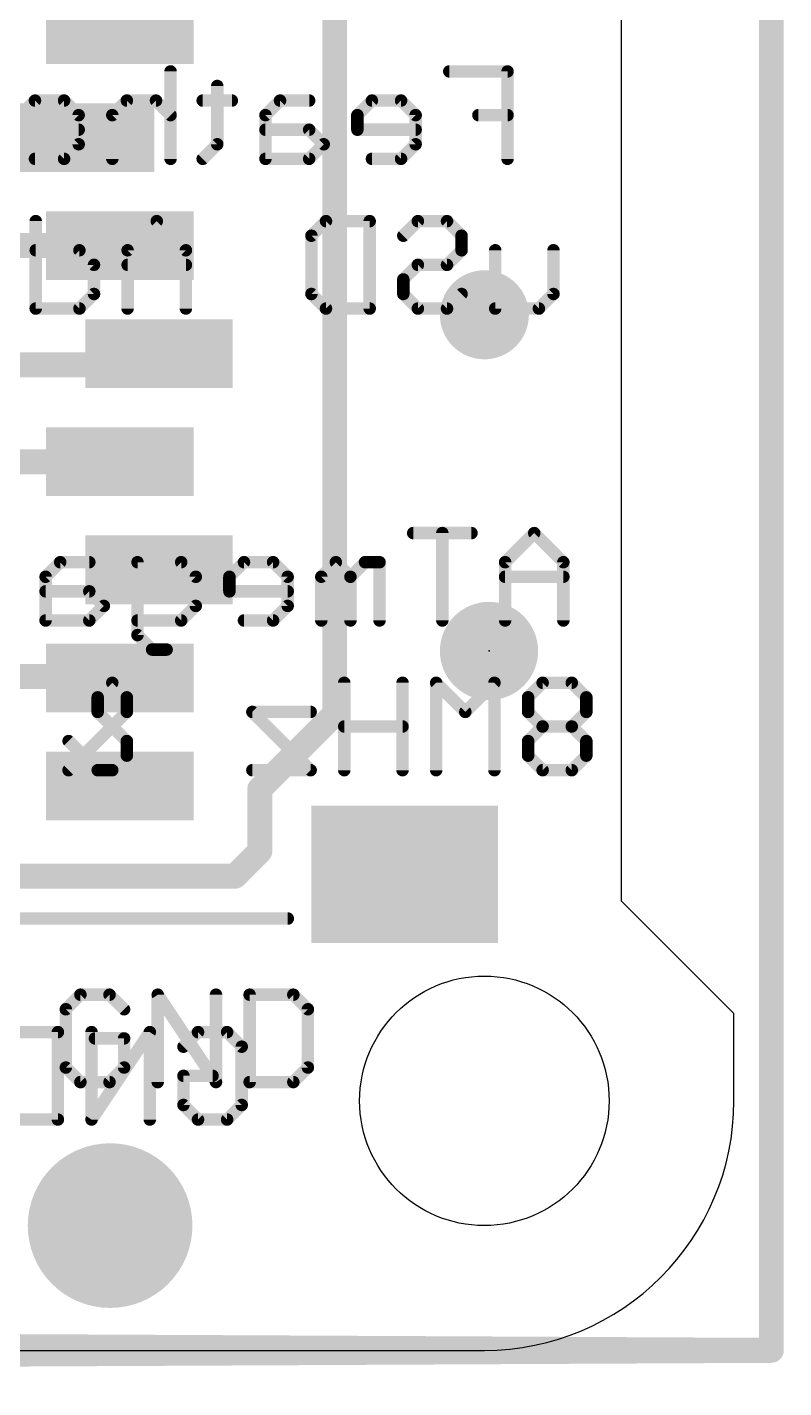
# Model space of a CAD drawing. Extents: x -0.4 to 51.3, y -0.4 to 23.4.
# Drawn here: x 43.61 to 51.31, y -0.38 to 13.47 of the extents above; entities that cross this region are included whole.
import ezdxf

# ---------------------------------------------------------------- set-up
doc = ezdxf.new("R2010")
doc.units = 0
for name, color, linetype in [('1', 12, 'CONTINUOUS'), ('16', 132, 'CONTINUOUS'), ('17', 110, 'CONTINUOUS'), ('18', 110, 'CONTINUOUS'), ('20', 53, 'CONTINUOUS'), ('21', 40, 'CONTINUOUS'), ('22', 6, 'CONTINUOUS'), ('23', 40, 'CONTINUOUS')]:
    doc.layers.add(name, color=color, linetype=linetype)

# ---------------------------------------------------------------- blocks, each defined once
blk = doc.blocks.new('ROUNDP')
at = {"const_width": 0.5}
blk.add_lwpolyline([(0, -0.25, 1), (0, 0.25, 1), (0, -0.25)], format="xyb", dxfattribs=at)
blk = doc.blocks.new('PIE')
at = {"const_width": 0.5}
blk.add_lwpolyline([(0, -0.25, 1), (0, 0.25, 1), (0, -0.25)], format="xyb", dxfattribs=at)
blk = doc.blocks.new('RECT')
blk.add_solid([(-0.5, -0.5), (0.5, -0.5), (-0.5, 0.5), (0.5, 0.5)])
blk = doc.blocks.new('ROUNDV')
at = {"const_width": 0.5}
blk.add_lwpolyline([(0, -0.25, 1), (0, 0.25, 1), (0, -0.25)], format="xyb", dxfattribs=at)

msp = doc.modelspace()

# ---------------------------------------------------------------- linework, layer by layer
at = {"layer": '1', "const_width": 0.254}
for points in [[(51.181, 0), (51.181, 22.86)], [(46.736, 6.477), (46.736, 13.716)], [(44.149, 12.319), (44.149, 12.345)], [(42.037, 12.319), (44.149, 12.319)], [(39.439, 11.245), (44.549, 11.245)], [(44.949, 10.033), (44.949, 10.145)], [(37.338, 10.033), (44.949, 10.033)], [(38.636, 9.045), (44.549, 9.045)], [(41.021, 6.858), (44.536, 6.858)], [(44.536, 6.858), (44.549, 6.845)], [(45.974, 5.715), (46.736, 6.477)], [(45.974, 5.08), (45.974, 5.715)], [(45.72, 4.826), (45.974, 5.08)], [(38.989, 4.826), (45.72, 4.826)], [(-0.254, -0.254), (51.181, 0)]]:
    msp.add_lwpolyline(points, dxfattribs=at)
at = {"layer": '1', "const_width": 0.127}
for points in [[(44.2125, 12.345, 1), (44.0855, 12.345)], [(44.0855, 12.319, 1), (44.2125, 12.319)], [(44.149, 12.2555, 1), (44.149, 12.3825)], [(44.549, 11.1815, 1), (44.549, 11.3085)], [(45.0125, 10.145, 1), (44.8855, 10.145)], [(44.949, 9.9695, 1), (44.949, 10.0965)], [(44.8855, 10.033, 1), (45.0125, 10.033)], [(44.549, 8.9815, 1), (44.549, 9.1085)], [(44.5809, 6.9029, 1), (44.4911, 6.8131)], [(44.5041, 6.8001, 1), (44.5939, 6.8899)], [(44.536, 6.7945, 1), (44.536, 6.9215)], [(46.6725, 6.477, 1), (46.7995, 6.477)], [(46.7809, 6.4321, 1), (46.6911, 6.5219)], [(46.0375, 5.715, 1), (45.9105, 5.715)], [(45.9291, 5.7599, 1), (46.0189, 5.6701)], [(45.9105, 5.08, 1), (46.0375, 5.08)], [(46.0189, 5.0351, 1), (45.9291, 5.1249)], [(45.6751, 4.8709, 1), (45.7649, 4.7811)], [(45.72, 4.7625, 1), (45.72, 4.8895)], [(51.1175, 0, 1), (51.2445, 0)], [(51.1813, -0.0635, 1), (51.1807, 0.0635)]]:
    msp.add_lwpolyline(points, format="xyb", dxfattribs=at)
at = {"layer": '16', "const_width": 0.254}
for points in [[(51.181, 0), (51.181, 22.86)], [(-0.127, 0.254), (51.181, 0)]]:
    msp.add_lwpolyline(points, dxfattribs=at)
at = {"layer": '16', "const_width": 0.127}
for points in [[(51.1175, 0, 1), (51.2445, 0)], [(51.1807, -0.0635, 1), (51.1813, 0.0635)]]:
    msp.add_lwpolyline(points, format="xyb", dxfattribs=at)
at = {"layer": '20'}
for p, q in [((49.657, 4.572), (49.657, 15.621)), ((50.8, 3.429), (49.657, 4.572)), ((50.8, 2.54), (50.8, 3.429)), ((2.54, 0), (48.26, 0))]:
    msp.add_line(p, q, dxfattribs=at)
msp.add_circle((48.26, 2.54), 1.27, dxfattribs=at)
msp.add_arc((48.26, 2.54), 2.54, 270, 0, dxfattribs=at)
at = {"layer": '21', "const_width": 0.127}
for points in [[(34.309, 4.395), (46.259, 4.395)], [(44.1475, 3.6203), (43.9992, 3.472)], [(44.4441, 3.6203), (44.1475, 3.6203)], [(44.5924, 3.472), (44.4441, 3.6203)], [(44.9347, 2.7305), (44.9347, 3.6203)], [(44.9347, 3.6203), (45.5279, 2.7305)], [(45.5279, 2.7305), (45.5279, 3.6203)], [(45.8703, 3.6203), (45.8703, 2.7305)], [(46.3151, 3.6203), (45.8703, 3.6203)], [(46.4634, 3.472), (46.3151, 3.6203)], [(43.9992, 3.472), (43.9992, 2.8788)], [(46.4634, 2.8788), (46.4634, 3.472)], [(44.5924, 3.1754), (44.2958, 3.1754)], [(44.5924, 2.8788), (44.5924, 3.1754)], [(43.9992, 2.8788), (44.1475, 2.7305)], [(44.4441, 2.7305), (44.5924, 2.8788)], [(46.3151, 2.7305), (46.4634, 2.8788)], [(44.1475, 2.7305), (44.4441, 2.7305)], [(45.8703, 2.7305), (46.3151, 2.7305)]]:
    msp.add_lwpolyline(points, dxfattribs=at)
at = {"layer": '21', "const_width": 0.0635}
for points in [[(46.259, 4.3633, 1), (46.259, 4.4268)], [(44.1475, 3.652, 1), (44.1475, 3.5885)], [(44.17, 3.5978, 1), (44.1251, 3.6427)], [(44.4666, 3.6427, 1), (44.4216, 3.5978)], [(44.4441, 3.5885, 1), (44.4441, 3.652)], [(44.9665, 3.6203, 1), (44.903, 3.6203)], [(44.9612, 3.6379, 1), (44.9083, 3.6026)], [(45.5597, 3.6203, 1), (45.4962, 3.6203)], [(45.902, 3.6203, 1), (45.8385, 3.6203)], [(45.8703, 3.652, 1), (45.8703, 3.5885)], [(46.3376, 3.6427, 1), (46.2927, 3.5978)], [(46.3151, 3.5885, 1), (46.3151, 3.652)], [(44.031, 3.472, 1), (43.9675, 3.472)], [(43.9768, 3.4944, 1), (44.0217, 3.4495)], [(44.5699, 3.4495, 1), (44.6148, 3.4944)], [(46.4952, 3.472, 1), (46.4317, 3.472)], [(46.441, 3.4495, 1), (46.4859, 3.4944)], [(44.2958, 3.2071, 1), (44.2958, 3.1436)], [(44.6241, 3.1754, 1), (44.5606, 3.1754)], [(44.5924, 3.1436, 1), (44.5924, 3.2071)], [(43.9675, 2.8788, 1), (44.031, 2.8788)], [(44.0217, 2.9012, 1), (43.9768, 2.8563)], [(44.5606, 2.8788, 1), (44.6241, 2.8788)], [(44.6148, 2.8563, 1), (44.5699, 2.9012)], [(46.4317, 2.8788, 1), (46.4952, 2.8788)], [(46.4859, 2.8563, 1), (46.441, 2.9012)], [(44.1475, 2.7623, 1), (44.1475, 2.6987)], [(44.1251, 2.708, 1), (44.17, 2.753)], [(44.4216, 2.753, 1), (44.4666, 2.708)], [(44.4441, 2.6987, 1), (44.4441, 2.7623)], [(45.5015, 2.7129, 1), (45.5543, 2.7481)], [(45.8703, 2.7623, 1), (45.8703, 2.6987)], [(46.2927, 2.753, 1), (46.3376, 2.708)], [(46.3151, 2.6987, 1), (46.3151, 2.7623)], [(44.903, 2.7305, 1), (44.9665, 2.7305)], [(45.4962, 2.7305, 1), (45.5597, 2.7305)], [(45.8385, 2.7305, 1), (45.902, 2.7305)]]:
    msp.add_lwpolyline(points, format="xyb", dxfattribs=at)
at = {"layer": '22', "const_width": 0.127}
for points in [[(45.0655, 13.0183), (45.0655, 12.1285)], [(48.4957, 13.0183), (47.9026, 13.0183)], [(48.4957, 12.1285), (48.4957, 13.0183)], [(45.5409, 12.87), (45.5409, 12.2768)], [(43.6851, 12.7217), (43.5368, 12.5734)], [(43.9817, 12.7217), (43.6851, 12.7217)], [(44.13, 12.5734), (43.9817, 12.7217)], [(44.6206, 12.7217), (44.4723, 12.5734)], [(44.9172, 12.7217), (44.6206, 12.7217)], [(45.0655, 12.5734), (44.9172, 12.7217)], [(45.6892, 12.7217), (45.3926, 12.7217)], [(46.1798, 12.7217), (46.0315, 12.5734)], [(46.4764, 12.7217), (46.1798, 12.7217)], [(47.1153, 12.7217), (46.967, 12.5734)], [(47.4119, 12.7217), (47.1153, 12.7217)], [(47.5602, 12.5734), (47.4119, 12.7217)], [(44.13, 12.2768), (44.13, 12.5734)], [(44.4723, 12.5734), (44.4723, 12.1285)], [(46.0315, 12.5734), (46.0315, 12.1285)], [(46.967, 12.5734), (46.967, 12.4251)], [(47.5602, 12.2768), (47.5602, 12.5734)], [(48.4957, 12.5734), (48.1992, 12.5734)], [(43.5368, 12.4251), (44.13, 12.4251)], [(46.4764, 12.4251), (46.0315, 12.4251)], [(46.6247, 12.2768), (46.4764, 12.4251)], [(46.967, 12.4251), (47.5602, 12.4251)], [(43.9817, 12.1285), (44.13, 12.2768)], [(45.5409, 12.2768), (45.3926, 12.1285)], [(46.4764, 12.1285), (46.6247, 12.2768)], [(47.4119, 12.1285), (47.5602, 12.2768)], [(43.6851, 12.1285), (43.9817, 12.1285)], [(46.0315, 12.1285), (46.4764, 12.1285)], [(47.1153, 12.1285), (47.4119, 12.1285)], [(43.6927, 11.4943), (43.6927, 10.6045)], [(44.9248, 11.4943), (44.6283, 11.1977)], [(45.2214, 11.1977), (44.9248, 11.4943)], [(46.4993, 11.346), (46.6476, 11.4943)], [(46.6476, 11.4943), (47.0925, 11.4943)], [(47.0925, 11.4943), (47.0925, 10.6045)], [(47.4348, 11.346), (47.5831, 11.4943)], [(47.5831, 11.4943), (47.8797, 11.4943)], [(47.8797, 11.4943), (48.028, 11.346)], [(46.4993, 10.7528), (46.4993, 11.346)], [(48.028, 11.346), (48.028, 11.1977)], [(44.1376, 11.1977), (43.6927, 11.1977)], [(44.2859, 11.0494), (44.1376, 11.1977)], [(44.6283, 11.1977), (44.6283, 10.6045)], [(45.2214, 10.6045), (45.2214, 11.1977)], [(48.028, 11.1977), (47.8797, 11.0494)], [(48.3703, 10.6045), (48.3703, 11.1977)], [(48.9635, 11.1977), (48.9635, 10.7528)], [(44.2859, 10.7528), (44.2859, 11.0494)], [(45.2214, 11.0494), (44.6283, 11.0494)], [(47.5831, 11.0494), (47.4348, 10.9011)], [(47.8797, 11.0494), (47.5831, 11.0494)], [(47.4348, 10.9011), (47.4348, 10.7528)], [(44.1376, 10.6045), (44.2859, 10.7528)], [(46.6476, 10.6045), (46.4993, 10.7528)], [(47.4348, 10.7528), (47.5831, 10.6045)], [(47.8797, 10.6045), (48.028, 10.7528)], [(48.9635, 10.7528), (48.8152, 10.6045)], [(43.6927, 10.6045), (44.1376, 10.6045)], [(47.0925, 10.6045), (46.6476, 10.6045)], [(47.5831, 10.6045), (47.8797, 10.6045)], [(48.8152, 10.6045), (48.3703, 10.6045)], [(48.1286, 8.3193), (47.5354, 8.3193)], [(47.832, 7.4295), (47.832, 8.3193)], [(48.7675, 8.3193), (48.4709, 8.0227)], [(49.0641, 8.0227), (48.7675, 8.3193)], [(43.9416, 8.0227), (43.7933, 7.8744)], [(44.2382, 8.0227), (43.9416, 8.0227)], [(44.7289, 7.2812), (44.7289, 8.0227)], [(44.7289, 8.0227), (45.1737, 8.0227)], [(45.1737, 8.0227), (45.322, 7.8744)], [(45.8127, 8.0227), (45.6644, 7.8744)], [(46.1093, 8.0227), (45.8127, 8.0227)], [(46.2575, 7.8744), (46.1093, 8.0227)], [(46.7482, 8.0227), (46.5999, 7.8744)], [(46.8965, 7.8744), (46.7482, 8.0227)], [(47.0448, 8.0227), (46.8965, 7.8744)], [(47.1931, 8.0227), (47.0448, 8.0227)], [(47.1931, 7.4295), (47.1931, 8.0227)], [(48.4709, 8.0227), (48.4709, 7.4295)], [(49.0641, 7.4295), (49.0641, 8.0227)], [(43.7933, 7.8744), (43.7933, 7.4295)], [(45.322, 7.8744), (45.322, 7.5778)], [(45.6644, 7.8744), (45.6644, 7.7261)], [(46.2575, 7.5778), (46.2575, 7.8744)], [(46.5999, 7.8744), (46.5999, 7.4295)], [(46.8965, 7.8744), (46.8965, 7.4295)], [(49.0641, 7.8744), (48.4709, 7.8744)], [(44.2382, 7.7261), (43.7933, 7.7261)], [(44.3865, 7.5778), (44.2382, 7.7261)], [(45.6644, 7.7261), (46.2575, 7.7261)], [(44.2382, 7.4295), (44.3865, 7.5778)], [(45.322, 7.5778), (45.1737, 7.4295)], [(46.1093, 7.4295), (46.2575, 7.5778)], [(43.7933, 7.4295), (44.2382, 7.4295)], [(45.1737, 7.4295), (44.7289, 7.4295)], [(45.8127, 7.4295), (46.1093, 7.4295)], [(44.8771, 7.1329), (44.7289, 7.2812)], [(45.0254, 7.1329), (44.8771, 7.1329)], [(44.3238, 6.647), (44.4721, 6.7953)], [(44.4721, 6.7953), (44.6204, 6.647)], [(46.8338, 6.7953), (46.8338, 5.9055)], [(47.4269, 5.9055), (47.4269, 6.7953)], [(48.0659, 6.4987), (47.7693, 6.7953)], [(47.7693, 6.7953), (47.7693, 5.9055)], [(48.3625, 6.7953), (48.0659, 6.4987)], [(48.3625, 5.9055), (48.3625, 6.7953)], [(48.8531, 6.7953), (48.7048, 6.647)], [(49.1497, 6.7953), (48.8531, 6.7953)], [(49.298, 6.647), (49.1497, 6.7953)], [(44.3238, 6.4987), (44.3238, 6.647)], [(44.6204, 6.647), (44.6204, 6.4987)], [(48.7048, 6.647), (48.7048, 6.4987)], [(49.298, 6.4987), (49.298, 6.647)], [(44.6204, 6.4987), (44.0272, 5.9055)], [(44.6204, 6.2021), (44.3238, 6.4987)], [(46.4914, 6.4987), (45.8982, 6.4987)], [(45.8982, 6.4987), (46.4914, 5.9055)], [(48.7048, 6.4987), (48.8531, 6.3504)], [(49.1497, 6.3504), (49.298, 6.4987)], [(47.4269, 6.3504), (46.8338, 6.3504)], [(48.8531, 6.3504), (48.7048, 6.2021)], [(49.1497, 6.3504), (48.8531, 6.3504)], [(49.298, 6.2021), (49.1497, 6.3504)], [(44.0272, 6.2021), (44.3238, 5.9055)], [(44.6204, 6.0538), (44.6204, 6.2021)], [(48.7048, 6.2021), (48.7048, 6.0538)], [(49.298, 6.0538), (49.298, 6.2021)], [(44.4721, 5.9055), (44.6204, 6.0538)], [(48.7048, 6.0538), (48.8531, 5.9055)], [(49.1497, 5.9055), (49.298, 6.0538)], [(44.3238, 5.9055), (44.4721, 5.9055)], [(46.4914, 5.9055), (45.8982, 5.9055)], [(48.8531, 5.9055), (49.1497, 5.9055)], [(43.4739, 3.2393), (43.9187, 3.2393)], [(43.9187, 3.2393), (43.9187, 2.3495)], [(44.8543, 3.2393), (44.2611, 2.3495)], [(44.2611, 2.3495), (44.2611, 3.2393)], [(44.8543, 2.3495), (44.8543, 3.2393)], [(45.1966, 3.091), (45.3449, 3.2393)], [(45.3449, 3.2393), (45.6415, 3.2393)], [(45.6415, 3.2393), (45.7898, 3.091)], [(45.7898, 3.091), (45.7898, 2.4978)], [(45.1966, 2.4978), (45.1966, 2.7944)], [(45.1966, 2.7944), (45.4932, 2.7944)], [(45.3449, 2.3495), (45.1966, 2.4978)], [(45.7898, 2.4978), (45.6415, 2.3495)], [(43.9187, 2.3495), (43.4739, 2.3495)], [(45.6415, 2.3495), (45.3449, 2.3495)]]:
    msp.add_lwpolyline(points, dxfattribs=at)
at = {"layer": '22', "const_width": 0.0635}
for points in [[(45.0973, 13.0183, 1), (45.0338, 13.0183)], [(47.9026, 13.05, 1), (47.9026, 12.9865)], [(48.5275, 13.0183, 1), (48.464, 13.0183)], [(48.4957, 12.9865, 1), (48.4957, 13.05)], [(45.5726, 12.87, 1), (45.5091, 12.87)], [(43.6851, 12.7534, 1), (43.6851, 12.6899)], [(43.7076, 12.6992, 1), (43.6627, 12.7441)], [(44.0041, 12.7441, 1), (43.9592, 12.6992)], [(43.9817, 12.6899, 1), (43.9817, 12.7534)], [(44.6206, 12.7534, 1), (44.6206, 12.6899)], [(44.6431, 12.6992, 1), (44.5982, 12.7441)], [(44.9397, 12.7441, 1), (44.8948, 12.6992)], [(44.9172, 12.6899, 1), (44.9172, 12.7534)], [(45.3926, 12.7534, 1), (45.3926, 12.6899)], [(45.6892, 12.6899, 1), (45.6892, 12.7534)], [(46.1798, 12.7534, 1), (46.1798, 12.6899)], [(46.2023, 12.6992, 1), (46.1574, 12.7441)], [(46.4764, 12.6899, 1), (46.4764, 12.7534)], [(47.1153, 12.7534, 1), (47.1153, 12.6899)], [(47.1378, 12.6992, 1), (47.0929, 12.7441)], [(47.4344, 12.7441, 1), (47.3895, 12.6992)], [(47.4119, 12.6899, 1), (47.4119, 12.7534)], [(44.1617, 12.5734, 1), (44.0982, 12.5734)], [(44.1075, 12.5509, 1), (44.1524, 12.5958)], [(44.5041, 12.5734, 1), (44.4406, 12.5734)], [(44.4499, 12.5958, 1), (44.4948, 12.5509)], [(45.0431, 12.5509, 1), (45.088, 12.5958)], [(46.0633, 12.5734, 1), (45.9998, 12.5734)], [(46.0091, 12.5958, 1), (46.054, 12.5509)], [(46.9988, 12.5734, 1), (46.9353, 12.5734)], [(46.9446, 12.5958, 1), (46.9895, 12.5509)], [(47.592, 12.5734, 1), (47.5285, 12.5734)], [(47.5378, 12.5509, 1), (47.5827, 12.5958)], [(48.1992, 12.6051, 1), (48.1992, 12.5416)], [(48.4957, 12.5416, 1), (48.4957, 12.6051)], [(44.13, 12.3933, 1), (44.13, 12.4568)], [(46.0315, 12.4568, 1), (46.0315, 12.3933)], [(46.4989, 12.4475, 1), (46.454, 12.4026)], [(46.4764, 12.3933, 1), (46.4764, 12.4568)], [(46.967, 12.4568, 1), (46.967, 12.3933)], [(47.5602, 12.3933, 1), (47.5602, 12.4568)], [(44.1524, 12.2543, 1), (44.1075, 12.2992)], [(45.5633, 12.2543, 1), (45.5184, 12.2992)], [(46.6472, 12.2543, 1), (46.6022, 12.2992)], [(46.6022, 12.2543, 1), (46.6472, 12.2992)], [(46.9353, 12.4251, 1), (46.9988, 12.4251)], [(47.5827, 12.2543, 1), (47.5378, 12.2992)], [(43.6851, 12.1603, 1), (43.6851, 12.0968)], [(43.9817, 12.0968, 1), (43.9817, 12.1603)], [(44.0982, 12.2768, 1), (44.1617, 12.2768)], [(45.5091, 12.2768, 1), (45.5726, 12.2768)], [(46.0315, 12.1603, 1), (46.0315, 12.0968)], [(46.4764, 12.0968, 1), (46.4764, 12.1603)], [(47.1153, 12.1603, 1), (47.1153, 12.0968)], [(47.4119, 12.0968, 1), (47.4119, 12.1603)], [(47.5285, 12.2768, 1), (47.592, 12.2768)], [(43.9592, 12.151, 1), (44.0041, 12.106)], [(44.4406, 12.1285, 1), (44.5041, 12.1285)], [(45.0338, 12.1285, 1), (45.0973, 12.1285)], [(45.3701, 12.151, 1), (45.415, 12.106)], [(45.9998, 12.1285, 1), (46.0633, 12.1285)], [(46.454, 12.151, 1), (46.4989, 12.106)], [(47.3895, 12.151, 1), (47.4344, 12.106)], [(48.464, 12.1285, 1), (48.5275, 12.1285)], [(43.7245, 11.4943, 1), (43.661, 11.4943)], [(44.9473, 11.5167, 1), (44.9024, 11.4718)], [(44.9473, 11.4718, 1), (44.9024, 11.5167)], [(46.6476, 11.526, 1), (46.6476, 11.4625)], [(46.67, 11.4718, 1), (46.6251, 11.5167)], [(47.1242, 11.4943, 1), (47.0607, 11.4943)], [(47.0925, 11.4625, 1), (47.0925, 11.526)], [(47.5831, 11.526, 1), (47.5831, 11.4625)], [(47.6056, 11.4718, 1), (47.5606, 11.5167)], [(47.9021, 11.5167, 1), (47.8572, 11.4718)], [(47.8797, 11.4625, 1), (47.8797, 11.526)], [(46.531, 11.346, 1), (46.4675, 11.346)], [(46.4768, 11.3684, 1), (46.5217, 11.3235)], [(47.4124, 11.3684, 1), (47.4573, 11.3235)], [(48.0597, 11.346, 1), (47.9962, 11.346)], [(48.0055, 11.3235, 1), (48.0504, 11.3684)], [(43.6927, 11.2294, 1), (43.6927, 11.1659)], [(44.1601, 11.2201, 1), (44.1152, 11.1752)], [(44.1376, 11.1659, 1), (44.1376, 11.2294)], [(44.66, 11.1977, 1), (44.5965, 11.1977)], [(44.6058, 11.2201, 1), (44.6507, 11.1752)], [(45.2532, 11.1977, 1), (45.1897, 11.1977)], [(45.199, 11.1752, 1), (45.2439, 11.2201)], [(47.9962, 11.1977, 1), (48.0597, 11.1977)], [(48.0504, 11.1752, 1), (48.0055, 11.2201)], [(48.4021, 11.1977, 1), (48.3386, 11.1977)], [(48.9952, 11.1977, 1), (48.9317, 11.1977)], [(44.3177, 11.0494, 1), (44.2542, 11.0494)], [(44.2635, 11.0269, 1), (44.3084, 11.0718)], [(44.6283, 11.0811, 1), (44.6283, 11.0176)], [(45.2214, 11.0176, 1), (45.2214, 11.0811)], [(47.5831, 11.0811, 1), (47.5831, 11.0176)], [(47.6056, 11.0269, 1), (47.5606, 11.0718)], [(47.8572, 11.0718, 1), (47.9021, 11.0269)], [(47.8797, 11.0176, 1), (47.8797, 11.0811)], [(47.4666, 10.9011, 1), (47.4031, 10.9011)], [(47.4124, 10.9235, 1), (47.4573, 10.8786)], [(44.3084, 10.7303, 1), (44.2635, 10.7752)], [(46.5217, 10.7752, 1), (46.4768, 10.7303)], [(47.4573, 10.7752, 1), (47.4124, 10.7303)], [(48.0504, 10.7303, 1), (48.0055, 10.7752)], [(48.9859, 10.7303, 1), (48.941, 10.7752)], [(43.6927, 10.6363, 1), (43.6927, 10.5727)], [(44.1376, 10.5727, 1), (44.1376, 10.6363)], [(44.2542, 10.7528, 1), (44.3177, 10.7528)], [(46.4675, 10.7528, 1), (46.531, 10.7528)], [(46.6476, 10.6363, 1), (46.6476, 10.5727)], [(47.0925, 10.5727, 1), (47.0925, 10.6363)], [(47.4031, 10.7528, 1), (47.4666, 10.7528)], [(47.5831, 10.6363, 1), (47.5831, 10.5727)], [(47.8797, 10.5727, 1), (47.8797, 10.6363)], [(48.3703, 10.6363, 1), (48.3703, 10.5727)], [(48.8152, 10.5727, 1), (48.8152, 10.6363)], [(48.9317, 10.7528, 1), (48.9952, 10.7528)], [(43.661, 10.6045, 1), (43.7245, 10.6045)], [(44.1152, 10.627, 1), (44.1601, 10.582)], [(44.5965, 10.6045, 1), (44.66, 10.6045)], [(45.1897, 10.6045, 1), (45.2532, 10.6045)], [(46.6251, 10.582, 1), (46.67, 10.627)], [(47.0607, 10.6045, 1), (47.1242, 10.6045)], [(47.5606, 10.582, 1), (47.6056, 10.627)], [(47.8572, 10.627, 1), (47.9021, 10.582)], [(48.3386, 10.6045, 1), (48.4021, 10.6045)], [(48.7928, 10.627, 1), (48.8377, 10.582)], [(47.5354, 8.351, 1), (47.5354, 8.2875)], [(47.8637, 8.3193, 1), (47.8002, 8.3193)], [(48.1286, 8.2875, 1), (48.1286, 8.351)], [(48.79, 8.3417, 1), (48.7451, 8.2968)], [(48.79, 8.2968, 1), (48.7451, 8.3417)], [(43.9416, 8.0544, 1), (43.9416, 7.9909)], [(43.9641, 8.0002, 1), (43.9192, 8.0451)], [(44.2382, 7.9909, 1), (44.2382, 8.0544)], [(44.7606, 8.0227, 1), (44.6971, 8.0227)], [(44.7289, 8.0544, 1), (44.7289, 7.9909)], [(45.1962, 8.0451, 1), (45.1513, 8.0002)], [(45.1737, 7.9909, 1), (45.1737, 8.0544)], [(45.8127, 8.0544, 1), (45.8127, 7.9909)], [(45.8351, 8.0002, 1), (45.7902, 8.0451)], [(46.1317, 8.0451, 1), (46.0868, 8.0002)], [(46.1093, 7.9909, 1), (46.1093, 8.0544)], [(46.7706, 8.0451, 1), (46.7257, 8.0002)], [(46.7706, 8.0002, 1), (46.7257, 8.0451)], [(47.0448, 8.0544, 1), (47.0448, 7.9909)], [(47.0672, 8.0002, 1), (47.0223, 8.0451)], [(47.2248, 8.0227, 1), (47.1613, 8.0227)], [(47.1931, 7.9909, 1), (47.1931, 8.0544)], [(48.5027, 8.0227, 1), (48.4392, 8.0227)], [(48.4485, 8.0451, 1), (48.4934, 8.0002)], [(49.0958, 8.0227, 1), (49.0323, 8.0227)], [(49.0416, 8.0002, 1), (49.0865, 8.0451)], [(43.8251, 7.8744, 1), (43.7616, 7.8744)], [(43.7709, 7.8968, 1), (43.8158, 7.8519)], [(45.3538, 7.8744, 1), (45.2903, 7.8744)], [(45.2996, 7.8519, 1), (45.3445, 7.8968)], [(45.6961, 7.8744, 1), (45.6326, 7.8744)], [(45.6419, 7.8968, 1), (45.6868, 7.8519)], [(46.2893, 7.8744, 1), (46.2258, 7.8744)], [(46.2351, 7.8519, 1), (46.28, 7.8968)], [(46.6316, 7.8744, 1), (46.5681, 7.8744)], [(46.5774, 7.8968, 1), (46.6223, 7.8519)], [(46.9282, 7.8744, 1), (46.8647, 7.8744)], [(46.874, 7.8968, 1), (46.9189, 7.8519)], [(46.874, 7.8519, 1), (46.9189, 7.8968)], [(48.4709, 7.9061, 1), (48.4709, 7.8426)], [(49.0641, 7.8426, 1), (49.0641, 7.9061)], [(43.7933, 7.7578, 1), (43.7933, 7.6943)], [(44.2607, 7.7485, 1), (44.2158, 7.7036)], [(44.2382, 7.6943, 1), (44.2382, 7.7578)], [(45.6326, 7.7261, 1), (45.6961, 7.7261)], [(45.6644, 7.7578, 1), (45.6644, 7.6943)], [(46.2575, 7.6943, 1), (46.2575, 7.7578)], [(44.409, 7.5553, 1), (44.3641, 7.6002)], [(44.3641, 7.5553, 1), (44.409, 7.6002)], [(45.3445, 7.5553, 1), (45.2996, 7.6002)], [(46.28, 7.5553, 1), (46.2351, 7.6002)], [(43.7933, 7.4612, 1), (43.7933, 7.3978)], [(44.2158, 7.452, 1), (44.2607, 7.407)], [(44.2382, 7.3978, 1), (44.2382, 7.4612)], [(44.7289, 7.4612, 1), (44.7289, 7.3978)], [(45.1513, 7.452, 1), (45.1962, 7.407)], [(45.1737, 7.3978, 1), (45.1737, 7.4612)], [(45.2903, 7.5778, 1), (45.3538, 7.5778)], [(45.8127, 7.4612, 1), (45.8127, 7.3978)], [(46.0868, 7.452, 1), (46.1317, 7.407)], [(46.1093, 7.3978, 1), (46.1093, 7.4612)], [(46.2258, 7.5778, 1), (46.2893, 7.5778)], [(43.7616, 7.4295, 1), (43.8251, 7.4295)], [(44.7513, 7.3037, 1), (44.7064, 7.2588)], [(46.5681, 7.4295, 1), (46.6316, 7.4295)], [(46.8647, 7.4295, 1), (46.9282, 7.4295)], [(47.1613, 7.4295, 1), (47.2248, 7.4295)], [(47.8002, 7.4295, 1), (47.8637, 7.4295)], [(48.4392, 7.4295, 1), (48.5027, 7.4295)], [(49.0323, 7.4295, 1), (49.0958, 7.4295)], [(44.6971, 7.2812, 1), (44.7606, 7.2812)], [(44.8771, 7.1647, 1), (44.8771, 7.1012)], [(44.8547, 7.1105, 1), (44.8996, 7.1554)], [(45.0254, 7.1012, 1), (45.0254, 7.1647)], [(44.4945, 6.8177, 1), (44.4496, 6.7728)], [(44.4945, 6.7728, 1), (44.4496, 6.8177)], [(46.8655, 6.7953, 1), (46.802, 6.7953)], [(47.4587, 6.7953, 1), (47.3952, 6.7953)], [(47.801, 6.7953, 1), (47.7375, 6.7953)], [(47.7917, 6.8177, 1), (47.7468, 6.7728)], [(48.3942, 6.7953, 1), (48.3307, 6.7953)], [(48.3849, 6.7728, 1), (48.34, 6.8177)], [(48.8531, 6.827, 1), (48.8531, 6.7635)], [(48.8755, 6.7728, 1), (48.8306, 6.8177)], [(49.1721, 6.8177, 1), (49.1272, 6.7728)], [(49.1497, 6.7635, 1), (49.1497, 6.827)], [(44.3555, 6.647, 1), (44.292, 6.647)], [(44.3013, 6.6694, 1), (44.3462, 6.6245)], [(44.6521, 6.647, 1), (44.5886, 6.647)], [(44.5979, 6.6245, 1), (44.6428, 6.6694)], [(48.7366, 6.647, 1), (48.6731, 6.647)], [(48.6824, 6.6694, 1), (48.7273, 6.6245)], [(49.3297, 6.647, 1), (49.2662, 6.647)], [(49.2755, 6.6245, 1), (49.3204, 6.6694)], [(44.292, 6.4987, 1), (44.3555, 6.4987)], [(44.3462, 6.5211, 1), (44.3013, 6.4762)], [(44.5886, 6.4987, 1), (44.6521, 6.4987)], [(44.6428, 6.4762, 1), (44.5979, 6.5211)], [(45.8982, 6.5304, 1), (45.8982, 6.4669)], [(45.9207, 6.5211, 1), (45.8758, 6.4762)], [(46.4914, 6.4669, 1), (46.4914, 6.5304)], [(48.0434, 6.5211, 1), (48.0883, 6.4762)], [(48.0434, 6.4762, 1), (48.0883, 6.5211)], [(48.6731, 6.4987, 1), (48.7366, 6.4987)], [(48.7273, 6.5211, 1), (48.6824, 6.4762)], [(49.2662, 6.4987, 1), (49.3297, 6.4987)], [(49.3204, 6.4762, 1), (49.2755, 6.5211)], [(46.8338, 6.3821, 1), (46.8338, 6.3186)], [(47.4269, 6.3186, 1), (47.4269, 6.3821)], [(48.8531, 6.3821, 1), (48.8531, 6.3186)], [(48.8755, 6.3279, 1), (48.8306, 6.3728)], [(48.8306, 6.3279, 1), (48.8755, 6.3728)], [(49.1721, 6.3728, 1), (49.1272, 6.3279)], [(49.1272, 6.3728, 1), (49.1721, 6.3279)], [(49.1497, 6.3186, 1), (49.1497, 6.3821)], [(44.0497, 6.2245, 1), (44.0048, 6.1796)], [(44.6521, 6.2021, 1), (44.5886, 6.2021)], [(44.5979, 6.1796, 1), (44.6428, 6.2245)], [(48.7366, 6.2021, 1), (48.6731, 6.2021)], [(48.6824, 6.2245, 1), (48.7273, 6.1796)], [(49.3297, 6.2021, 1), (49.2662, 6.2021)], [(49.2755, 6.1796, 1), (49.3204, 6.2245)], [(44.6428, 6.0313, 1), (44.5979, 6.0762)], [(48.7273, 6.0762, 1), (48.6824, 6.0313)], [(49.3204, 6.0313, 1), (49.2755, 6.0762)], [(44.0048, 5.928, 1), (44.0497, 5.883)], [(44.3238, 5.9372, 1), (44.3238, 5.8738)], [(44.3013, 5.883, 1), (44.3462, 5.928)], [(44.4496, 5.928, 1), (44.4945, 5.883)], [(44.4721, 5.8738, 1), (44.4721, 5.9372)], [(44.5886, 6.0538, 1), (44.6521, 6.0538)], [(45.8982, 5.9372, 1), (45.8982, 5.8738)], [(46.469, 5.883, 1), (46.5139, 5.928)], [(46.4914, 5.8738, 1), (46.4914, 5.9372)], [(48.6731, 6.0538, 1), (48.7366, 6.0538)], [(48.8531, 5.9372, 1), (48.8531, 5.8738)], [(48.8306, 5.883, 1), (48.8755, 5.928)], [(49.1272, 5.928, 1), (49.1721, 5.883)], [(49.1497, 5.8738, 1), (49.1497, 5.9372)], [(49.2662, 6.0538, 1), (49.3297, 6.0538)], [(46.802, 5.9055, 1), (46.8655, 5.9055)], [(47.3952, 5.9055, 1), (47.4587, 5.9055)], [(47.7375, 5.9055, 1), (47.801, 5.9055)], [(48.3307, 5.9055, 1), (48.3942, 5.9055)], [(43.9505, 3.2393, 1), (43.887, 3.2393)], [(43.9187, 3.2075, 1), (43.9187, 3.271)], [(44.2928, 3.2393, 1), (44.2293, 3.2393)], [(44.886, 3.2393, 1), (44.8225, 3.2393)], [(44.8807, 3.2216, 1), (44.8278, 3.2569)], [(45.3449, 3.271, 1), (45.3449, 3.2075)], [(45.3674, 3.2168, 1), (45.3224, 3.2617)], [(45.6639, 3.2617, 1), (45.619, 3.2168)], [(45.6415, 3.2075, 1), (45.6415, 3.271)], [(45.1742, 3.1134, 1), (45.2191, 3.0685)], [(45.8215, 3.091, 1), (45.758, 3.091)], [(45.7673, 3.0685, 1), (45.8122, 3.1134)], [(45.1966, 2.8261, 1), (45.1966, 2.7626)], [(45.2284, 2.7944, 1), (45.1649, 2.7944)], [(45.4932, 2.7626, 1), (45.4932, 2.8261)], [(45.2191, 2.5202, 1), (45.1742, 2.4753)], [(45.1649, 2.4978, 1), (45.2284, 2.4978)], [(45.758, 2.4978, 1), (45.8215, 2.4978)], [(45.8122, 2.4753, 1), (45.7673, 2.5202)], [(43.887, 2.3495, 1), (43.9505, 2.3495)], [(43.9187, 2.3177, 1), (43.9187, 2.3813)], [(44.2293, 2.3495, 1), (44.2928, 2.3495)], [(44.2347, 2.3671, 1), (44.2875, 2.3319)], [(44.8225, 2.3495, 1), (44.886, 2.3495)], [(45.3449, 2.3813, 1), (45.3449, 2.3177)], [(45.3224, 2.327, 1), (45.3674, 2.372)], [(45.619, 2.372, 1), (45.6639, 2.327)], [(45.6415, 2.3177, 1), (45.6415, 2.3813)]]:
    msp.add_lwpolyline(points, format="xyb", dxfattribs=at)
at = {"layer": '23'}
msp.add_point((48.3072, 7.119), dxfattribs=at)

# ---------------------------------------------------------------- block references
at = {"layer": '1', "rotation": 90}
for p, xscale, yscale in [((44.549, 13.445), 0.7, 1.5), ((44.149, 12.345), 0.7, 1.5), ((44.549, 11.245), 0.7, 1.5), ((44.949, 10.145), 0.7, 1.5), ((44.549, 9.045), 0.7, 1.5), ((44.949, 7.945), 0.7, 1.5), ((44.549, 6.845), 0.7, 1.5), ((44.549, 5.745), 0.7, 1.5), ((47.449, 4.845), 1.4, 1.9)]:
    msp.add_blockref('RECT', p, dxfattribs=dict(at, xscale=xscale, yscale=yscale))
at = {"layer": '1'}
msp.add_blockref('PIE', (48.3072, 7.119), dxfattribs=at)
at = {"layer": '17', "xscale": 1.6764, "yscale": 1.6764, "rotation": 270}
msp.add_blockref('ROUNDP', (44.45, 1.27), dxfattribs=at)
msp.add_blockref('ROUNDP', (44.45, 1.27), dxfattribs=at)
at = {"layer": '18', "xscale": 0.9064, "yscale": 0.9064}
msp.add_blockref('ROUNDV', (48.26, 10.541), dxfattribs=at)
msp.add_blockref('ROUNDV', (48.26, 10.541), dxfattribs=at)

doc.saveas('drawing.dxf')
